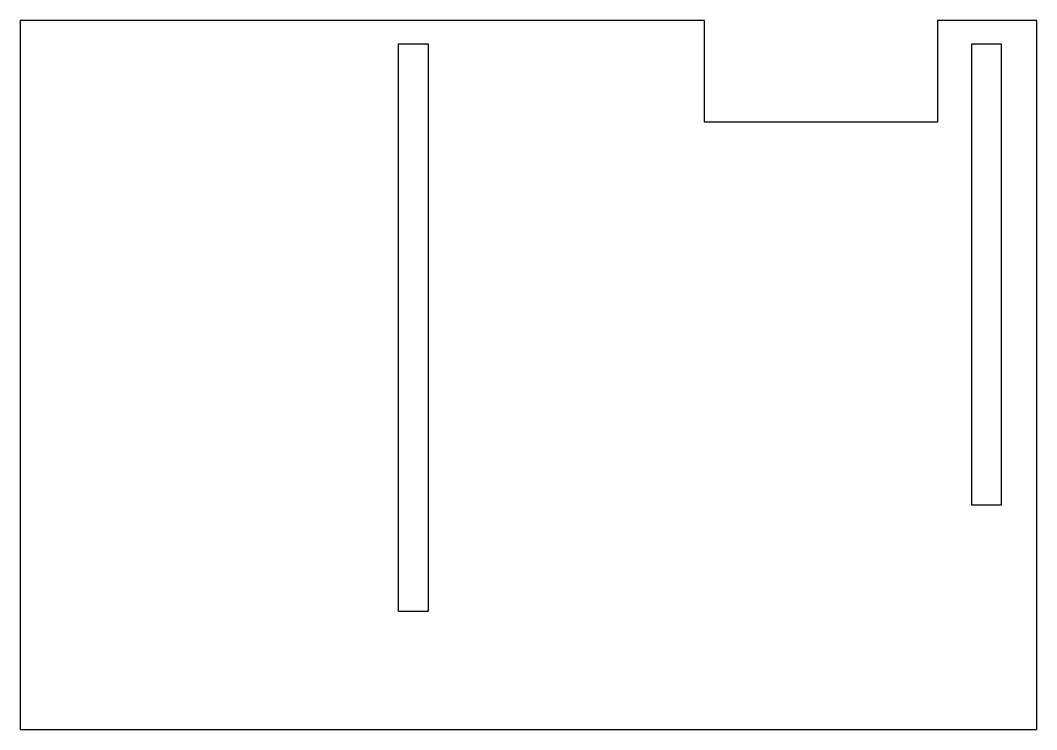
# Model space of a CAD drawing. Header units: millimetres. Extents: x -43 to 43, y -30 to 30.
import ezdxf

# ---------------------------------------------------------------- set-up
doc = ezdxf.new("R2010")
doc.units = ezdxf.units.MM

msp = doc.modelspace()

# ---------------------------------------------------------------- linework, layer by layer
for points in [[(14.9, 21.4), (14.9, 30), (-43, 30), (-43, -30), (43, -30), (43, 30), (34.6, 30), (34.6, 21.4)], [(-8.5, -20), (-11, -20), (-11, 28), (-8.5, 28)], [(37.5, -11), (37.5, 28), (40, 28), (40, -11)]]:
    msp.add_lwpolyline(points, close=True)

doc.saveas('drawing.dxf')
